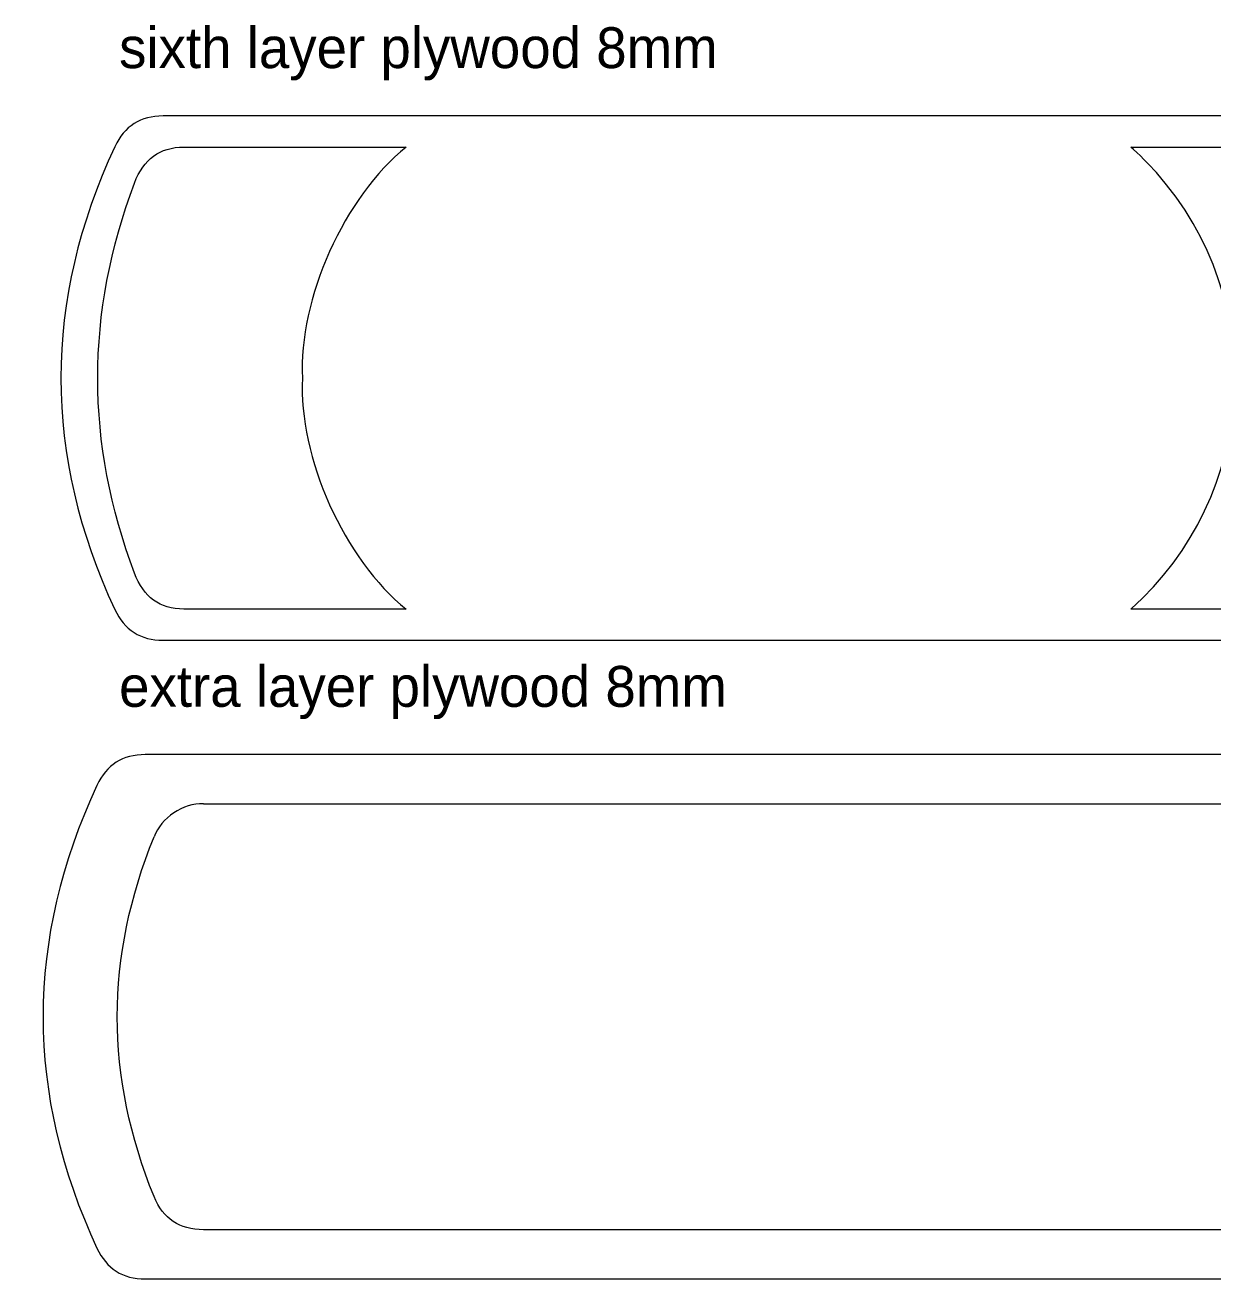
# Model space of a CAD drawing. Header units: inches. Extents: x -377 to 507, y -117 to 625.
# Drawn here: x -376.5 to -42, y -114 to 239.3 of the extents above; entities that cross this region are included whole.
import ezdxf

# ---------------------------------------------------------------- set-up
doc = ezdxf.new("R2010")
doc.units = ezdxf.units.IN
doc.header["$MEASUREMENT"] = 0
doc.layers.add('CUT', color=7, linetype='Continuous')

# ---------------------------------------------------------------- blocks, each defined once
blk = doc.blocks.new('block 94')
at = {"layer": 'CUT', "color": 7, "lineweight": 9}
blk.add_lwpolyline([(-1.68, 33.75), (-342.68, 33.75)], dxfattribs=at)
blk = doc.blocks.new('block 93')
at = {"layer": 'CUT'}
blk.add_blockref('block 94', (0, 0), dxfattribs=at)
blk = doc.blocks.new('block 96')
at = {"layer": 'CUT', "color": 7, "lineweight": 9}
blk.add_open_spline([(-342.68, 33.75), (-349.05, 33.75), (-353.59, 30.86), (-356.28, 25.09), (-356.28, 25.09), (-356.28, 25.09), (-356.28, 25.09), (-356.28, 25.09), (-356.28, 25.09), (-356.28, 25.09), (-356.28, 25.09), (-356.28, 25.09), (-356.28, 25.09), (-376.52, -18.38), (-376.52, -61.85), (-356.28, -105.31), (-356.28, -105.31), (-356.28, -105.31), (-356.28, -105.31), (-356.28, -105.31), (-356.28, -105.31), (-356.28, -105.31), (-356.28, -105.31), (-356.28, -105.31), (-356.28, -105.31), (-353.59, -111.09), (-349.05, -113.98), (-342.68, -113.98)], degree=3, knots=[0, 0, 0, 0, 1, 1, 1, 2, 2, 2, 3, 3, 3, 4, 4, 4, 5, 5, 5, 6, 6, 6, 7, 7, 7, 8, 8, 8, 9, 9, 9, 9], dxfattribs=at)
blk = doc.blocks.new('block 95')
at = {"layer": 'CUT'}
blk.add_blockref('block 96', (0, 0), dxfattribs=at)
blk = doc.blocks.new('block 98')
at = {"layer": 'CUT', "color": 7, "lineweight": 9}
blk.add_lwpolyline([(-342.68, -113.98), (-1.68, -113.98)], dxfattribs=at)
blk = doc.blocks.new('block 97')
at = {"layer": 'CUT'}
blk.add_blockref('block 98', (0, 0), dxfattribs=at)
blk = doc.blocks.new('block 102')
at = {"layer": 'CUT', "color": 7, "lineweight": 9}
blk.add_lwpolyline([(-18.05, -100.11), (-326.31, -100.11)], dxfattribs=at)
blk = doc.blocks.new('block 101')
at = {"layer": 'CUT'}
blk.add_blockref('block 102', (0, 0), dxfattribs=at)
blk = doc.blocks.new('block 104')
at = {"layer": 'CUT', "color": 7, "lineweight": 9}
blk.add_lwpolyline([(-326.31, 19.88), (-18.05, 19.88)], dxfattribs=at)
blk = doc.blocks.new('block 103')
at = {"layer": 'CUT'}
blk.add_blockref('block 104', (0, 0), dxfattribs=at)
blk = doc.blocks.new('block 106')
at = {"layer": 'CUT', "color": 7, "lineweight": 9}
blk.add_open_spline([(-326.31, 19.88), (-332.05, 20.11), (-338.23, 15.97), (-340.19, 10.56)], degree=3, dxfattribs=at)
blk = doc.blocks.new('block 105')
at = {"layer": 'CUT'}
blk.add_blockref('block 106', (0, 0), dxfattribs=at)
blk = doc.blocks.new('block 110')
at = {"layer": 'CUT', "color": 7, "lineweight": 9}
blk.add_open_spline([(-326.31, -100.11), (-333.02, -100.11), (-337.65, -97), (-340.19, -90.79), (-340.19, -90.79), (-340.19, -90.79), (-340.19, -90.79), (-340.19, -90.79), (-340.19, -90.79), (-340.19, -90.79), (-340.19, -90.79), (-340.19, -90.79), (-340.19, -90.79), (-354.01, -57), (-354.01, -23.22), (-340.19, 10.56)], degree=3, knots=[0, 0, 0, 0, 1, 1, 1, 2, 2, 2, 3, 3, 3, 4, 4, 4, 5, 5, 5, 5], dxfattribs=at)
blk = doc.blocks.new('block 109')
at = {"layer": 'CUT'}
blk.add_blockref('block 110', (0, 0), dxfattribs=at)
blk = doc.blocks.new('block 90')
at = {"layer": 'CUT'}
for name in ['block 95', 'block 93', 'block 105', 'block 103', 'block 109', 'block 101', 'block 97']:
    blk.add_blockref(name, (0, 0), dxfattribs=at)
blk = doc.blocks.new('block 182')
at = {"layer": 'CUT', "color": 7, "lineweight": 9}
blk.add_lwpolyline([(-76.87, 213.71), (-257.46, 213.71)], dxfattribs=at)
blk = doc.blocks.new('block 181')
at = {"layer": 'CUT'}
blk.add_blockref('block 182', (0, 0), dxfattribs=at)
blk = doc.blocks.new('block 188')
at = {"layer": 'CUT', "color": 7, "lineweight": 9}
blk.add_lwpolyline([(-65.15, 204.94), (-23.57, 204.94)], dxfattribs=at)
blk = doc.blocks.new('block 187')
at = {"layer": 'CUT'}
blk.add_blockref('block 188', (0, 0), dxfattribs=at)
blk = doc.blocks.new('block 196')
at = {"layer": 'CUT', "color": 7, "lineweight": 9}
blk.add_lwpolyline([(-23.57, 74.76), (-65.15, 74.76)], dxfattribs=at)
blk = doc.blocks.new('block 195')
at = {"layer": 'CUT'}
blk.add_blockref('block 196', (0, 0), dxfattribs=at)
blk = doc.blocks.new('block 198')
at = {"layer": 'CUT', "color": 7, "lineweight": 9}
blk.add_lwpolyline([(-76.87, 65.98), (3.34, 65.98)], dxfattribs=at)
blk = doc.blocks.new('block 197')
at = {"layer": 'CUT'}
blk.add_blockref('block 198', (0, 0), dxfattribs=at)
blk = doc.blocks.new('block 200')
at = {"layer": 'CUT', "color": 7, "lineweight": 9}
blk.add_lwpolyline([(3.34, 213.71), (-76.87, 213.71)], dxfattribs=at)
blk = doc.blocks.new('block 199')
at = {"layer": 'CUT'}
blk.add_blockref('block 200', (0, 0), dxfattribs=at)
blk = doc.blocks.new('block 202')
at = {"layer": 'CUT', "color": 7, "lineweight": 9}
blk.add_lwpolyline([(-257.46, 213.71), (-337.66, 213.71)], dxfattribs=at)
blk = doc.blocks.new('block 201')
at = {"layer": 'CUT'}
blk.add_blockref('block 202', (0, 0), dxfattribs=at)
blk = doc.blocks.new('block 204')
at = {"layer": 'CUT', "color": 7, "lineweight": 9}
blk.add_open_spline([(-337.66, 213.71), (-344.04, 213.71), (-348.57, 210.82), (-351.26, 205.05), (-351.26, 205.05), (-351.26, 205.05), (-351.26, 205.05), (-351.26, 205.05), (-351.26, 205.05), (-351.26, 205.05), (-351.26, 205.05), (-351.26, 205.05), (-351.26, 205.05), (-371.51, 161.58), (-371.51, 118.12), (-351.26, 74.65), (-351.26, 74.65), (-351.26, 74.65), (-351.26, 74.65), (-351.26, 74.65), (-351.26, 74.65), (-351.26, 74.65), (-351.26, 74.65), (-351.26, 74.65), (-351.26, 74.65), (-348.57, 68.87), (-344.04, 65.98), (-337.66, 65.98)], degree=3, knots=[0, 0, 0, 0, 1, 1, 1, 2, 2, 2, 3, 3, 3, 4, 4, 4, 5, 5, 5, 6, 6, 6, 7, 7, 7, 8, 8, 8, 9, 9, 9, 9], dxfattribs=at)
blk = doc.blocks.new('block 203')
at = {"layer": 'CUT'}
blk.add_blockref('block 204', (0, 0), dxfattribs=at)
blk = doc.blocks.new('block 206')
at = {"layer": 'CUT', "color": 7, "lineweight": 9}
blk.add_lwpolyline([(-337.66, 65.98), (-257.46, 65.98)], dxfattribs=at)
blk = doc.blocks.new('block 205')
at = {"layer": 'CUT'}
blk.add_blockref('block 206', (0, 0), dxfattribs=at)
blk = doc.blocks.new('block 208')
at = {"layer": 'CUT', "color": 7, "lineweight": 9}
blk.add_lwpolyline([(-310.76, 204.94), (-269.18, 204.94)], dxfattribs=at)
blk = doc.blocks.new('block 207')
at = {"layer": 'CUT'}
blk.add_blockref('block 208', (0, 0), dxfattribs=at)
blk = doc.blocks.new('block 210')
at = {"layer": 'CUT', "color": 7, "lineweight": 9}
blk.add_lwpolyline([(-269.18, 74.76), (-310.76, 74.76)], dxfattribs=at)
blk = doc.blocks.new('block 209')
at = {"layer": 'CUT'}
blk.add_blockref('block 210', (0, 0), dxfattribs=at)
blk = doc.blocks.new('block 212')
at = {"layer": 'CUT', "color": 7, "lineweight": 9}
blk.add_open_spline([(-345.71, 194.82), (-343.17, 201.56), (-338.54, 204.94), (-331.83, 204.94)], degree=3, dxfattribs=at)
blk = doc.blocks.new('block 211')
at = {"layer": 'CUT'}
blk.add_blockref('block 212', (0, 0), dxfattribs=at)
blk = doc.blocks.new('block 214')
at = {"layer": 'CUT', "color": 7, "lineweight": 9}
blk.add_open_spline([(-331.83, 74.76), (-338.54, 74.76), (-343.17, 78.13), (-345.71, 84.87), (-345.71, 84.87), (-345.71, 84.87), (-345.71, 84.87), (-345.71, 84.87), (-345.71, 84.87), (-345.71, 84.87), (-345.71, 84.87), (-345.71, 84.87), (-345.71, 84.87), (-359.53, 121.52), (-359.53, 158.17), (-345.71, 194.82)], degree=3, knots=[0, 0, 0, 0, 1, 1, 1, 2, 2, 2, 3, 3, 3, 4, 4, 4, 5, 5, 5, 5], dxfattribs=at)
blk = doc.blocks.new('block 213')
at = {"layer": 'CUT'}
blk.add_blockref('block 214', (0, 0), dxfattribs=at)
blk = doc.blocks.new('block 216')
at = {"layer": 'CUT', "color": 7, "lineweight": 9}
blk.add_lwpolyline([(-331.83, 204.94), (-310.76, 204.94)], dxfattribs=at)
blk = doc.blocks.new('block 215')
at = {"layer": 'CUT'}
blk.add_blockref('block 216', (0, 0), dxfattribs=at)
blk = doc.blocks.new('block 218')
at = {"layer": 'CUT', "color": 7, "lineweight": 9}
blk.add_lwpolyline([(-310.76, 74.76), (-331.83, 74.76)], dxfattribs=at)
blk = doc.blocks.new('block 217')
at = {"layer": 'CUT'}
blk.add_blockref('block 218', (0, 0), dxfattribs=at)
blk = doc.blocks.new('block 220')
at = {"layer": 'CUT', "color": 7, "lineweight": 9}
blk.add_lwpolyline([(-257.46, 65.98), (-76.87, 65.98)], dxfattribs=at)
blk = doc.blocks.new('block 219')
at = {"layer": 'CUT'}
blk.add_blockref('block 220', (0, 0), dxfattribs=at)
blk = doc.blocks.new('block 222')
at = {"layer": 'CUT', "color": 7, "lineweight": 9}
blk.add_open_spline([(-269.18, 204.94), (-286.48, 191.26), (-299.68, 161.87), (-298.4, 139.85)], degree=3, dxfattribs=at)
blk = doc.blocks.new('block 221')
at = {"layer": 'CUT'}
blk.add_blockref('block 222', (0, 0), dxfattribs=at)
blk = doc.blocks.new('block 224')
at = {"layer": 'CUT', "color": 7, "lineweight": 9}
blk.add_open_spline([(-298.4, 139.85), (-299.68, 117.83), (-286.48, 88.44), (-269.18, 74.76)], degree=3, dxfattribs=at)
blk = doc.blocks.new('block 223')
at = {"layer": 'CUT'}
blk.add_blockref('block 224', (0, 0), dxfattribs=at)
blk = doc.blocks.new('block 226')
at = {"layer": 'CUT', "color": 7, "lineweight": 9}
blk.add_open_spline([(-65.15, 74.76), (-29.2, 106.73), (-25.98, 161.79), (-57.95, 197.74), (-57.95, 197.74), (-57.95, 197.74), (-57.95, 197.74), (-59.64, 199.71), (-63.18, 203.24), (-65.15, 204.94)], degree=3, knots=[0, 0, 0, 0, 1, 1, 1, 2, 2, 2, 3, 3, 3, 3], dxfattribs=at)
blk = doc.blocks.new('block 225')
at = {"layer": 'CUT'}
blk.add_blockref('block 226', (0, 0), dxfattribs=at)
blk = doc.blocks.new('block 180')
at = {"layer": 'CUT'}
for name in ['block 203', 'block 201', 'block 181', 'block 199', 'block 211', 'block 215', 'block 207', 'block 221', 'block 187', 'block 225', 'block 213', 'block 223', 'block 217', 'block 209', 'block 195', 'block 205', 'block 219', 'block 197']:
    blk.add_blockref(name, (0, 0), dxfattribs=at)

msp = doc.modelspace()

# ---------------------------------------------------------------- block references
at = {"layer": 'CUT'}
for name in ['block 180', 'block 90']:
    msp.add_blockref(name, (0, 0), dxfattribs=at)

# ---------------------------------------------------------------- texts
at = {"layer": 'CUT', "color": 7, "char_height": 11.5147, "attachment_point": 7}
for s, insert in [('\\fMyriad Pro|b0|i0|c0|p34;\\W1;sixth layer plywood 8mm', (-350.05, 223.72)), ('\\fMyriad Pro|b0|i0|c0|p34;\\W1;extra layer plywood 8mm', (-350.05, 43.75))]:
    msp.add_mtext(s, dxfattribs=dict(at, insert=insert))

doc.saveas('drawing.dxf')
